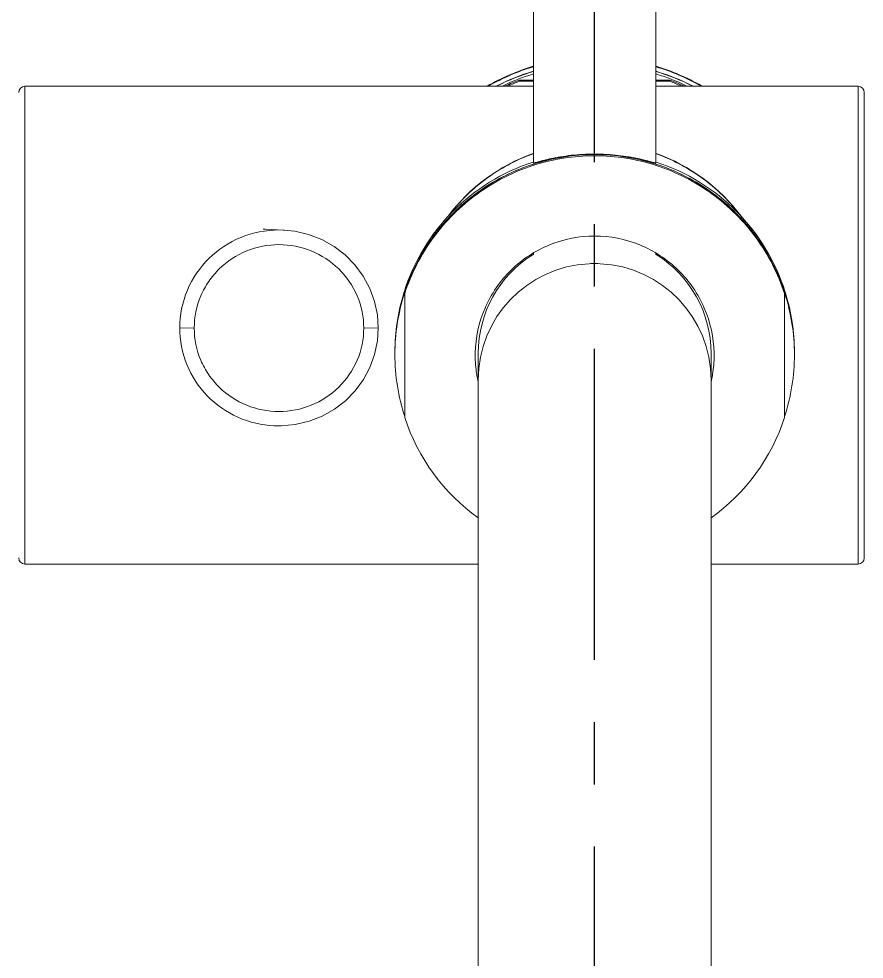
# Model space of a CAD drawing. Header units: millimetres. Extents: x 5438 to 6032, y -2661 to -1821.
# Drawn here: x 5611.39 to 5628.64, y -1913.77 to -1894.58 of the extents above; entities that cross this region are included whole.
import ezdxf

# ---------------------------------------------------------------- set-up
doc = ezdxf.new("R2010")
doc.units = ezdxf.units.MM
doc.header["$LTSCALE"] = 0.1
doc.linetypes.add('CENTERX2', pattern=[101.6, 63.5, -12.7, 12.7, -12.7])
doc.layers.get('0').update_dxf_attribs({"lineweight": 15})
doc.layers.add('CENTER', color=1, linetype='CENTERX2')

msp = doc.modelspace()

# ---------------------------------------------------------------- linework, layer by layer
at = {"color": 7, "linetype": 'Continuous'}
for p, q in [((5621.8878, -1892.7269), (5621.8878, -1897.5287)), ((5624.3878, -1892.7269), (5624.3878, -1897.5287)), ((5621.5993, -1895.8601), (5621.5993, -1895.8351)), ((5621.5993, -1895.8351), (5621.8878, -1895.8351)), ((5621.8878, -1895.8601), (5621.5993, -1895.8601)), ((5624.3878, -1895.8351), (5624.6763, -1895.8351)), ((5624.6763, -1895.8601), (5624.3878, -1895.8601)), ((5624.6763, -1895.8351), (5624.6763, -1895.8601)), ((5611.5128, -1895.9622), (5621.8878, -1895.9622)), ((5611.5128, -1905.7122), (5611.5128, -1895.9624)), ((5624.3878, -1895.9622), (5628.5127, -1895.9622)), ((5628.5128, -1895.9624), (5628.5128, -1905.7122)), ((5628.6377, -1896.0875), (5628.6378, -1905.5873)), ((5628.6377, -1896.095), (5628.6379, -1900.8788)), ((5628.6378, -1896.9404), (5628.6377, -1896.095)), ((5616.7851, -1898.8954), (5616.412, -1898.8783)), ((5616.6936, -1898.8933), (5616.7879, -1898.8955)), ((5616.7879, -1898.8955), (5616.8007, -1898.8961)), ((5621.8878, -1899.3715), (5621.8878, -1899.3995)), ((5624.3878, -1899.3715), (5624.3878, -1899.3995)), ((5619.2628, -1902.7205), (5619.2628, -1900.1721)), ((5627.0128, -1902.7205), (5627.0128, -1900.1721)), ((5614.9546, -1900.8956), (5614.6711, -1900.8939)), ((5614.9676, -1900.8956), (5614.9546, -1900.8956)), ((5618.7225, -1900.8932), (5618.4268, -1900.8953)), ((5620.7628, -1901.4085), (5620.7628, -1989.6033)), ((5625.5128, -1989.6033), (5625.5128, -1901.4085)), ((5611.5128, -1905.7122), (5620.7628, -1905.7122)), ((5625.5128, -1905.7122), (5628.5128, -1905.7122))]:
    msp.add_line(p, q, dxfattribs=at)
for points in [[(5618.7225, -1900.8932), (5618.7045, -1900.6276), (5618.6468, -1900.3521), (5618.5501, -1900.0868), (5618.4163, -1899.8369), (5618.2478, -1899.6078), (5618.0479, -1899.4043), (5617.8206, -1899.2304), (5617.5703, -1899.0898), (5617.302, -1898.9854), (5617.0209, -1898.9195), (5616.8007, -1898.8961)], [(5623.1378, -1899.579), (5623.1002, -1899.5793), (5623.0627, -1899.5802), (5623.0251, -1899.5817)], [(5623.2505, -1899.5817), (5623.2129, -1899.5802), (5623.1754, -1899.5793), (5623.1378, -1899.579)], [(5616.599, -1902.891), (5616.7434, -1902.8926), (5617.0303, -1902.8654), (5617.3103, -1902.7985), (5617.5775, -1902.6933), (5617.8265, -1902.5521), (5618.0524, -1902.3781), (5618.2509, -1902.1748), (5618.4182, -1901.9464), (5618.5511, -1901.6975), (5618.6471, -1901.4332), (5618.7045, -1901.1589), (5618.7225, -1900.8932)]]:
    msp.add_lwpolyline(points, dxfattribs=at)
for centre, radius, start, end in [((5623.144, -1899.7608), 4.3908, 106.66018, 120.03206), ((5623.1437, -1899.7701), 4.3901, 106.65893, 119.74662), ((5623.1413, -1899.8553), 4.3844, 106.6174, 117.13831), ((5623.1412, -1899.8587), 4.3843, 106.61708, 117.04306), ((5623.1343, -1899.8553), 4.3844, 62.86169, 73.3826), ((5623.1344, -1899.8587), 4.3843, 62.95694, 73.38292), ((5623.1323, -1899.7592), 4.389, 60.13755, 73.34795), ((5623.1326, -1899.7684), 4.3884, 60.38867, 73.34939), ((5623.1379, -1899.851), 4.3255, 110.96144, 115.81249), ((5623.1384, -1899.8516), 4.3013, 110.96583, 115.00515), ((5623.1376, -1899.8748), 4.2993, 110.96517, 114.20964), ((5623.139, -1899.854), 4.3288, 106.81021, 110.96142), ((5623.1365, -1899.854), 4.3288, 69.03858, 73.18978), ((5623.1372, -1899.8516), 4.3013, 64.99484, 69.03417), ((5623.138, -1899.8748), 4.2993, 65.79036, 69.03483), ((5623.1377, -1899.851), 4.3255, 64.18754, 69.03856), ((5611.5129, -1896.0873), 0.125, 89.99972, 179.91964), ((5628.5127, -1896.0873), 0.125, 0.08494, 90.00028), ((5623.1551, -1900.8754), 3.7641, 109.74777, 143.02227), ((5623.1335, -1900.8479), 3.7249, 109.58117, 125.10424), ((5623.1379, -1901.427), 4.0729, 87.43274, 92.56713), ((5623.133, -1900.8614), 3.7409, 54.6111, 70.35549), ((5623.1205, -1900.8754), 3.764, 36.9967, 70.24407), ((5623.1377, -1901.3868), 4.0762, 107.95987, 162.5864), ((5623.1379, -1901.3868), 4.0762, 17.41359, 72.04014), ((5623.1478, -1900.8759), 3.756, 125.03659, 143.37828), ((5623.1085, -1900.8969), 3.784, 36.65649, 54.62), ((5616.3878, -1900.6374), 1.762, 90.00029, 90.42188), ((5616.3878, -1900.8555), 1.9793, 89.29898, 89.99983), ((5623.1377, -1901.4085), 2.3749, 121.88709, 179.99951), ((5623.1379, -1901.4085), 2.3749, 0.0005, 58.11285), ((5623.1377, -1901.9539), 2.3749, 92.71841, 179.99898), ((5623.1378, -1901.9539), 2.3749, 0.00102, 87.28159), ((5623.1598, -1901.39), 4.0983, 162.87389, 179.95282), ((5623.1619, -1901.441), 4.1004, 162.21819, 179.8658), ((5623.136, -1901.3863), 4.0745, 162.58516, 162.82515), ((5623.1407, -1901.4325), 4.0794, 161.99565, 162.2385), ((5623.138, -1901.4306), 4.0766, 162.01042, 162.17808), ((5623.1304, -1901.4349), 4.0686, 161.91787, 162.16542), ((5623.1451, -1901.4349), 4.0686, 17.83458, 18.08213), ((5623.1349, -1901.4325), 4.0794, 17.7615, 18.00435), ((5623.1376, -1901.4306), 4.0766, 17.82195, 17.98958), ((5623.1137, -1901.441), 4.1004, 0.1342, 17.78181), ((5623.1396, -1901.3863), 4.0745, 17.17485, 17.41484), ((5623.1158, -1901.39), 4.0983, 0.04718, 17.12611), ((5623.1627, -1901.4332), 4.1012, 180.05595, 198.02623), ((5623.1311, -1901.4554), 2.4309, 178.78353, 179.9611), ((5623.142, -1901.455), 2.4417, 180.00824, 189.01896), ((5623.1336, -1901.455), 2.4417, 350.98104, 359.99176), ((5623.1444, -1901.4554), 2.4309, 0.0389, 1.21647), ((5623.1129, -1901.4332), 4.1012, 341.97377, 359.94405), ((5623.1353, -1901.4558), 2.435, 189.02547, 191.85899), ((5623.1403, -1901.4558), 2.435, 348.13979, 350.97452), ((5623.1377, -1901.4553), 2.4374, 191.85865, 192.27556), ((5623.1379, -1901.4553), 2.4374, 347.72444, 348.14013), ((5623.1377, -1901.4553), 4.0762, 198.0827, 234.35154), ((5623.1379, -1901.4553), 4.0762, 305.64846, 341.9173), ((5611.5128, -1905.5872), 0.125, 180.07754, 269.99972), ((5628.5128, -1905.5872), 0.125, 270.00028, 359.92889)]:
    msp.add_arc(centre, radius, start, end, dxfattribs=at)
for points, knots in [([(5622.9554, -1897.3582), (5622.5457, -1897.3766), (5621.7264, -1897.5391), (5620.6303, -1898.1375), (5619.7619, -1899.035), (5619.3874, -1899.7815), (5619.2607, -1900.1716)], [0, 0, 0, 0, 0.2500147, 0.5000129, 0.7500073, 1, 1, 1, 1]), ([(5619.2611, -1900.1716), (5619.3925, -1899.7673), (5619.7856, -1898.9949), (5620.7023, -1898.0792), (5621.8565, -1897.4904), (5622.7127, -1897.3552), (5623.1378, -1897.3552)], [0, 0, 0, 0, 0.2499966, 0.4999952, 0.7499974, 1, 1, 1, 1]), ([(5623.1378, -1897.3792), (5622.7132, -1897.3792), (5621.8579, -1897.5141), (5620.7047, -1898.1016), (5619.7882, -1899.0155), (5619.3946, -1899.7866), (5619.2628, -1900.1903)], [0, 0, 0, 0, 0.250003, 0.5000051, 0.7500043, 1, 1, 1, 1]), ([(5621.8878, -1897.5287), (5621.8878, -1897.5308), (5621.9011, -1897.5238), (5621.9141, -1897.5238), (5621.9468, -1897.5128), (5621.9869, -1897.5026), (5622.0397, -1897.488), (5622.1293, -1897.465), (5622.2644, -1897.4336), (5622.4504, -1897.3982), (5622.6634, -1897.368), (5622.8956, -1897.348), (5623.056, -1897.3431), (5623.1378, -1897.3431)], [0, 0, 0, 0, 0.0048651, 0.0196951, 0.0442777, 0.0782559, 0.1211648, 0.1724441, 0.2976723, 0.4488528, 0.6205095, 0.8065125, 1, 1, 1, 1]), ([(5623.1378, -1897.3431), (5623.2196, -1897.3431), (5623.38, -1897.3481), (5623.6121, -1897.3686), (5623.8252, -1897.3985), (5624.0113, -1897.4335), (5624.1463, -1897.465), (5624.2359, -1897.488), (5624.2886, -1897.5026), (5624.3287, -1897.5128), (5624.3615, -1897.5238), (5624.3745, -1897.5238), (5624.3878, -1897.5308), (5624.3878, -1897.5287)], [0, 0, 0, 0, 0.1934897, 0.3794929, 0.551144, 0.7023156, 0.8275512, 0.8788344, 0.9217438, 0.9557213, 0.9803042, 0.9951347, 1, 1, 1, 1]), ([(5623.1378, -1897.3552), (5623.5629, -1897.3552), (5624.4191, -1897.4904), (5625.5733, -1898.0792), (5626.49, -1898.9949), (5626.8831, -1899.7673), (5627.0145, -1900.1716)], [0, 0, 0, 0, 0.2500026, 0.5000048, 0.7500034, 1, 1, 1, 1]), ([(5627.0128, -1900.1903), (5626.881, -1899.7866), (5626.4874, -1899.0155), (5625.5709, -1898.1016), (5624.4177, -1897.5141), (5623.5624, -1897.3792), (5623.1378, -1897.3792)], [0, 0, 0, 0, 0.2499957, 0.4999949, 0.749997, 1, 1, 1, 1]), ([(5627.0149, -1900.1716), (5626.8882, -1899.7815), (5626.5137, -1899.035), (5625.6453, -1898.1375), (5624.5492, -1897.5391), (5623.7299, -1897.3766), (5623.3202, -1897.3582)], [0, 0, 0, 0, 0.2499927, 0.4999872, 0.7499854, 1, 1, 1, 1]), ([(5614.6711, -1900.8939), (5614.6711, -1900.6323), (5614.7777, -1900.1032), (5615.2311, -1899.4381), (5615.9032, -1898.9962), (5616.432, -1898.8934), (5616.6936, -1898.8933)], [0, 0, 0, 0, 0.2500053, 0.5000181, 0.7500169, 1, 1, 1, 1]), ([(5620.7008, -1901.4038), (5620.7075, -1901.0911), (5620.8442, -1900.4616), (5621.3896, -1899.6698), (5622.1927, -1899.1414), (5622.825, -1899.018), (5623.1378, -1899.018)], [0, 0, 0, 0, 0.2500036, 0.4999992, 0.7499987, 1, 1, 1, 1]), ([(5623.1378, -1899.018), (5623.4506, -1899.018), (5624.0829, -1899.1414), (5624.886, -1899.6698), (5625.4314, -1900.4616), (5625.5681, -1901.0911), (5625.5747, -1901.4038)], [0, 0, 0, 0, 0.2500013, 0.5000008, 0.7499964, 1, 1, 1, 1]), ([(5618.4268, -1900.8953), (5618.4267, -1900.6722), (5618.3348, -1900.2209), (5617.9459, -1899.6552), (5617.3707, -1899.28), (5616.6968, -1899.1498), (5616.0233, -1899.2796), (5615.5425, -1899.5934), (5615.2537, -1899.9386), (5615.0369, -1900.3324), (5614.9676, -1900.6725), (5614.9676, -1900.8956)], [0, 0, 0, 0, 0.1248854, 0.2497925, 0.3747316, 0.4996858, 0.6246398, 0.7495777, 0.8123406, 0.875103, 1, 1, 1, 1]), ([(5616.599, -1902.891), (5616.3455, -1902.8794), (5615.8377, -1902.7594), (5615.1991, -1902.3127), (5614.7713, -1901.6608), (5614.6711, -1901.1477), (5614.6711, -1900.8939)], [0, 0, 0, 0, 0.2500101, 0.4999846, 0.7499743, 1, 1, 1, 1]), ([(5614.9676, -1900.8956), (5614.9676, -1901.1187), (5615.0369, -1901.4589), (5615.2536, -1901.8526), (5615.5425, -1902.1977), (5616.0234, -1902.5111), (5616.6969, -1902.6412), (5617.3706, -1902.5104), (5617.946, -1902.1355), (5618.3348, -1901.5697), (5618.4267, -1901.1184), (5618.4268, -1900.8953)], [0, 0, 0, 0, 0.124895, 0.1876523, 0.2504116, 0.3753358, 0.5002865, 0.6252455, 0.7501907, 0.8751088, 1, 1, 1, 1])]:
    msp.add_open_spline(points, degree=3, knots=knots, dxfattribs=at)
for points in [[(5621.8808, -1897.5092), (5621.8825, -1897.5086), (5621.8842, -1897.5081), (5621.8859, -1897.5075)], [(5624.3897, -1897.5075), (5624.3914, -1897.5081), (5624.3931, -1897.5086), (5624.3948, -1897.5092)], [(5619.2551, -1900.1901), (5619.2553, -1900.1894), (5619.2555, -1900.1887), (5619.2558, -1900.188)], [(5619.2571, -1900.1829), (5619.2565, -1900.1846), (5619.256, -1900.1862), (5619.2555, -1900.1878)], [(5627.0201, -1900.1878), (5627.0196, -1900.1862), (5627.0191, -1900.1846), (5627.0185, -1900.1829)], [(5627.0198, -1900.188), (5627.02, -1900.1887), (5627.0203, -1900.1894), (5627.0205, -1900.1901)], [(5619.0615, -1901.4314), (5619.0615, -1901.4333), (5619.0615, -1901.4352), (5619.0615, -1901.4372)], [(5620.7003, -1901.4554), (5620.7003, -1901.4548), (5620.7003, -1901.4543), (5620.7003, -1901.4538)], [(5625.5753, -1901.4538), (5625.5753, -1901.4543), (5625.5753, -1901.4548), (5625.5753, -1901.4554)], [(5627.2141, -1901.4372), (5627.2141, -1901.4352), (5627.2141, -1901.4333), (5627.2141, -1901.4314)]]:
    msp.add_open_spline(points, degree=3, dxfattribs=at)
at = {"layer": 'CENTER'}
msp.add_line((5623.1377, -2019.4276), (5623.1377, -1875.5472), dxfattribs=at)

doc.saveas('drawing.dxf')
